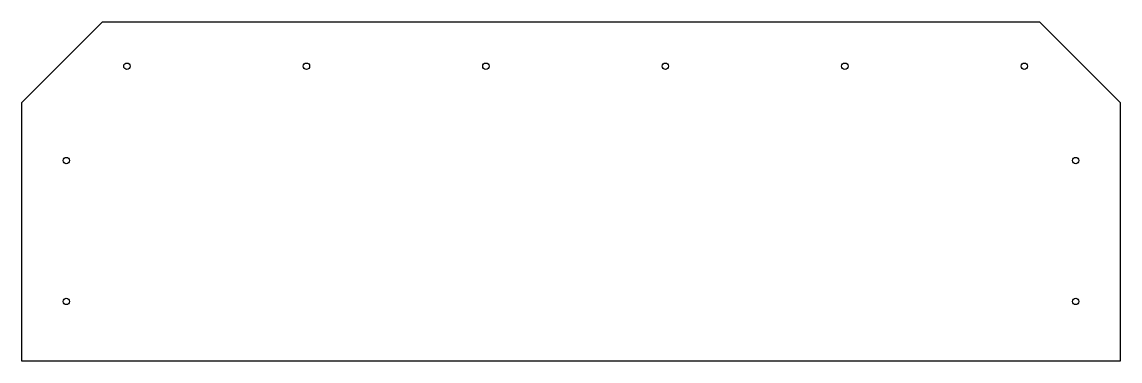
# Model space of a CAD drawing. Header units: millimetres. Extents: x -428 to 428, y 100 to 365.
import ezdxf

# ---------------------------------------------------------------- set-up
doc = ezdxf.new("R2010")
doc.units = ezdxf.units.MM
doc.layers.get('0').update_dxf_attribs({"linetype": 'CONTINUOUS'})

msp = doc.modelspace()

# ---------------------------------------------------------------- linework, layer by layer
msp.add_lwpolyline([(428.28, 100), (-428.28, 100), (-428.28, 301.96), (-365.46, 364.78), (365.46, 364.78), (428.28, 301.96)], close=True)
for centre in [(-346.39, 330.2), (-206.39, 330.2), (-66.39, 330.2), (73.61, 330.2), (213.61, 330.2), (353.61, 330.2), (-393.7, 256.54), (393.7, 256.54), (-393.7, 146.54), (393.7, 146.54)]:
    msp.add_circle(centre, 2.5)

doc.saveas('drawing.dxf')
